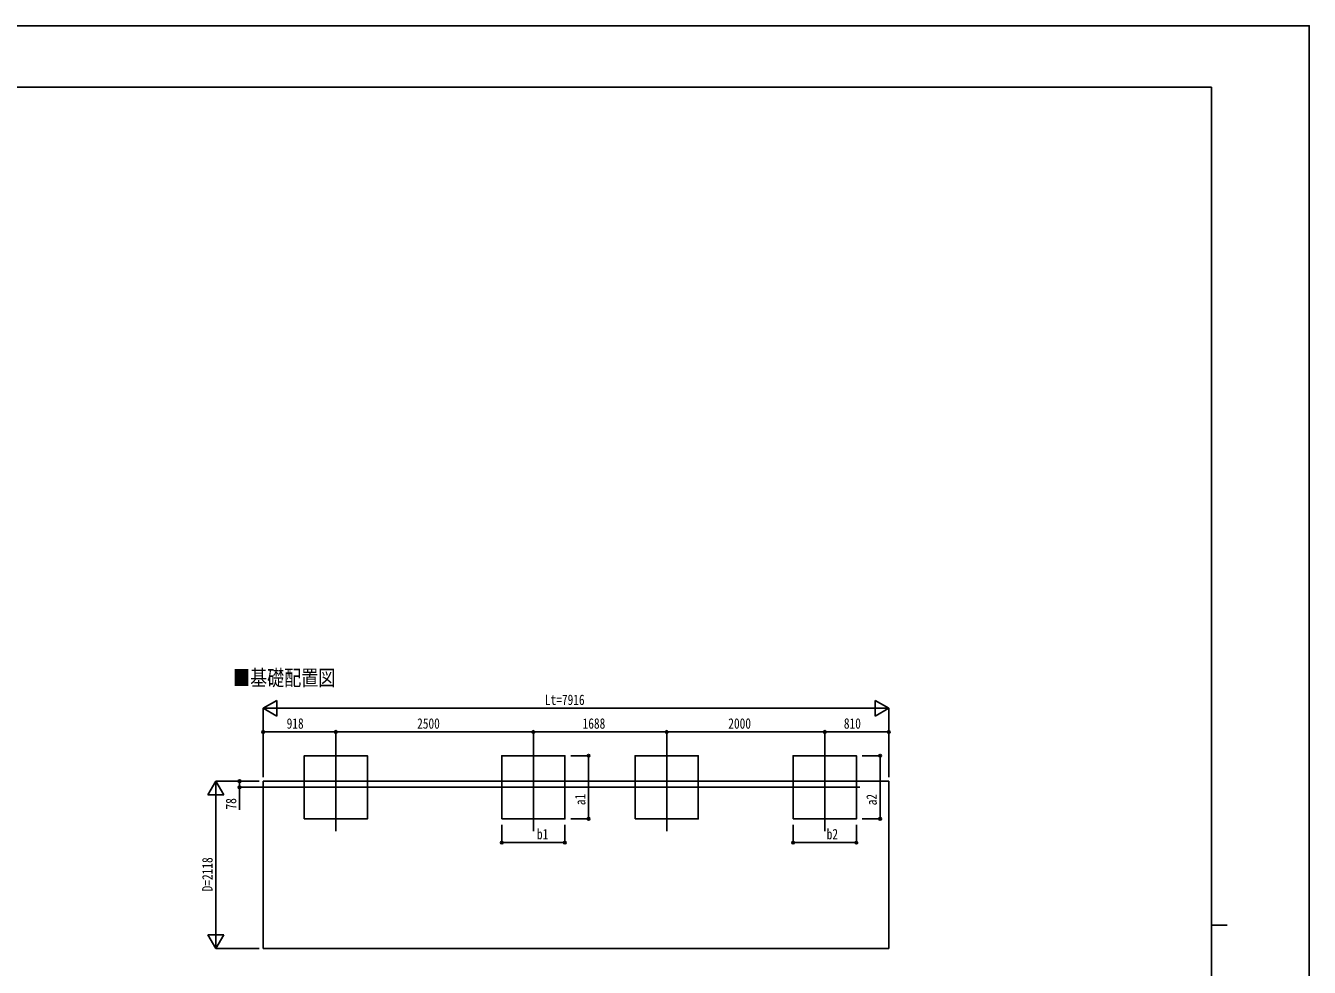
# Model space of a CAD drawing. Units: millimetres, scale not verified. Extents: x -16832 to 16820, y -11892 to 11880.
# Drawn here: x 574 to 16820, y -34 to 11880 of the extents above; entities that cross this region are included whole.
import ezdxf
from ezdxf.enums import TextEntityAlignment as Align

# ---------------------------------------------------------------- set-up
doc = ezdxf.new("R2010")
doc.units = ezdxf.units.MM
doc.header["$LTSCALE"] = 50
for name, color, linetype in [('0-2_USER1', 3, 'Continuous'), ('0-4_YKK_12', 2, 'Continuous'), ('0-6_YKK_A1', 4, 'Continuous'), ('0-7_YKK_D', 6, 'Continuous'), ('0-8_YKK_ZWAK', 7, 'Continuous')]:
    doc.layers.add(name, color=color, linetype=linetype)
doc.styles.add('ＭＳ ゴシック', font='')
doc.styles.get('ＭＳ ゴシック').set_extended_font_data('MS Gothic')

msp = doc.modelspace()

# ---------------------------------------------------------------- linework, layer by layer
at = {"layer": '0-4_YKK_12'}
for p, q in [((4499.28, 2683.68), (4499.28, 1688.51)), ((6999.28, 2683.68), (6999.28, 1688.51)), ((8687.28, 2683.68), (8687.28, 1688.51)), ((10687.28, 2683.68), (10687.28, 1688.51)), ((4053.84, 2243.6), (11133.42, 2243.6))]:
    msp.add_line(p, q, dxfattribs=at)
at = {"layer": '0-6_YKK_A1'}
for p, q in [((3581.28, 2321.4), (11497.28, 2321.4)), ((3581.28, 2321.4), (3581.28, 203.4)), ((11497.28, 2321.4), (11497.28, 203.4)), ((11497.28, 203.4), (3581.28, 203.4))]:
    msp.add_line(p, q, dxfattribs=at)
for points in [[(4099.28, 1843.6), (4899.28, 1843.6), (4899.28, 2643.6), (4099.28, 2643.6)], [(6599.28, 1843.6), (7399.28, 1843.6), (7399.28, 2643.6), (6599.28, 2643.6)], [(8287.28, 1843.6), (9087.28, 1843.6), (9087.28, 2643.6), (8287.28, 2643.6)], [(10287.28, 1843.6), (11087.28, 1843.6), (11087.28, 2643.6), (10287.28, 2643.6)]]:
    msp.add_lwpolyline(points, close=True, dxfattribs=at)
at = {"layer": '0-7_YKK_D'}
for p, q in [((3581.28, 3243.6), (3754.48, 3343.6)), ((3754.48, 3143.6), (3754.48, 3343.6)), ((11497.28, 3243.6), (11324.07, 3343.6)), ((11324.07, 3343.6), (11324.07, 3143.6)), ((3581.28, 2371.4), (3581.28, 3244.6)), ((3581.28, 3243.6), (3754.48, 3143.6)), ((3581.28, 3243.6), (3927.69, 3243.6)), ((3781.28, 3243.6), (11297.28, 3243.6)), ((11497.28, 3243.6), (11150.87, 3243.6)), ((11497.28, 3243.6), (11324.07, 3143.6)), ((11497.28, 2371.4), (11497.28, 3244.6)), ((3581.28, 2371.4), (3581.28, 2944.6)), ((4499.28, 2943.6), (3581.28, 2943.6)), ((4499.28, 2683.68), (4499.28, 2944.6)), ((4499.28, 2683.68), (4499.28, 2944.6)), ((4499.28, 2943.6), (6999.28, 2943.6)), ((6999.28, 2683.68), (6999.28, 2944.6)), ((6999.28, 2683.68), (6999.28, 2944.6)), ((6999.28, 2943.6), (8687.28, 2943.6)), ((8687.28, 2683.68), (8687.28, 2944.6)), ((8687.28, 2683.68), (8687.28, 2944.6)), ((8687.28, 2943.6), (10687.28, 2943.6)), ((10687.28, 2683.68), (10687.28, 2944.6)), ((10687.28, 2683.68), (10687.28, 2944.6)), ((10687.28, 2943.6), (11497.28, 2943.6)), ((11497.28, 2371.4), (11497.28, 2944.6)), ((7474.28, 2643.6), (7700.28, 2643.6)), ((7699.28, 1843.6), (7699.28, 2643.6)), ((11162.28, 2643.6), (11388.28, 2643.6)), ((11387.28, 1843.6), (11387.28, 2643.6)), ((2981.28, 2321.4), (2881.28, 2148.19)), ((3531.28, 2321.4), (2980.28, 2321.4)), ((2981.28, 2321.4), (3081.28, 2148.19)), ((2981.28, 2321.4), (2981.28, 1974.99)), ((3531.28, 2321.4), (3280.28, 2321.4)), ((2881.28, 2148.19), (3081.28, 2148.19)), ((2981.28, 403.4), (2981.28, 2121.4)), ((4053.84, 2243.6), (3280.28, 2243.6)), ((7474.28, 1843.6), (7700.28, 1843.6)), ((11162.28, 1843.6), (11388.28, 1843.6)), ((6599.28, 1768.6), (6599.28, 1542.6)), ((7399.28, 1769.58), (7399.28, 1542.6)), ((10287.28, 1768.6), (10287.28, 1542.6)), ((11087.28, 1769.58), (11087.28, 1542.6)), ((6599.28, 1543.6), (7399.28, 1543.6)), ((10287.28, 1543.6), (11087.28, 1543.6)), ((2981.28, 203.4), (2981.28, 549.81)), ((2981.28, 203.4), (2881.28, 376.6)), ((3081.28, 376.6), (2881.28, 376.6)), ((2981.28, 203.4), (3081.28, 376.6)), ((3531.28, 203.4), (2980.28, 203.4))]:
    msp.add_line(p, q, dxfattribs=at)
msp.add_lwpolyline([(3281.28, 2321.4), (3281.28, 2243.6), (3281.28, 1960.4)], dxfattribs=at)
for centre in [(3581.28, 2943.6), (4499.28, 2943.6), (4499.28, 2943.6), (6999.28, 2943.6), (6999.28, 2943.6), (8687.28, 2943.6), (8687.28, 2943.6), (10687.28, 2943.6), (10687.28, 2943.6), (11497.28, 2943.6), (7699.28, 2643.6), (11387.28, 2643.6), (3281.28, 2321.4), (3281.28, 2243.6), (7699.28, 1843.6), (11387.28, 1843.6), (6599.28, 1543.6), (7399.28, 1543.6), (10287.28, 1543.6), (11087.28, 1543.6)]:
    msp.add_circle(centre, 17, dxfattribs=at)
at = {"layer": '0-8_YKK_ZWAK'}
for p, q in [((15580.08, 11100), (-15619.92, 11100)), ((15580.08, 11100), (15580.08, -10100)), ((15580.08, 500), (15780.08, 500))]:
    msp.add_line(p, q, dxfattribs=at)
msp.add_lwpolyline([(-16820, -11880), (16820, -11880), (16820, 11880), (-16820, 11880)], close=True, dxfattribs=at)

# ---------------------------------------------------------------- texts
at = {"layer": '0-2_USER1', "style": 'ＭＳ ゴシック', "width": 0.8}
msp.add_text('■基礎配置図', height=197.9, dxfattribs=at).set_placement((3198.2, 3470), align=Align.BOTTOM_LEFT)
at = {"layer": '0-7_YKK_D', "style": 'ＭＳ ゴシック', "width": 0.8}
for s, p in [('Lt=7916', (7145.68, 3245.6)), ('918', (3877.08, 2945.6)), ('2500', (5528.48, 2945.6)), ('1688', (7622.48, 2945.6)), ('2000', (9466.48, 2945.6)), ('810', (10929.08, 2945.6)), ('b1', (7045.18, 1545.6)), ('b2', (10711.68, 1545.6))]:
    msp.add_text(s, height=132, dxfattribs=at).set_placement(p, align=Align.BOTTOM_LEFT)
for s, p in [('a1', (7697.28, 2017.13)), ('a2', (11385.28, 2015.57)), ('78', (3279.28, 1962.4)), ('D=2118', (2979.28, 926.4))]:
    msp.add_text(s, height=132, rotation=90, dxfattribs=at).set_placement(p, align=Align.BOTTOM_LEFT)

doc.saveas('drawing.dxf')
